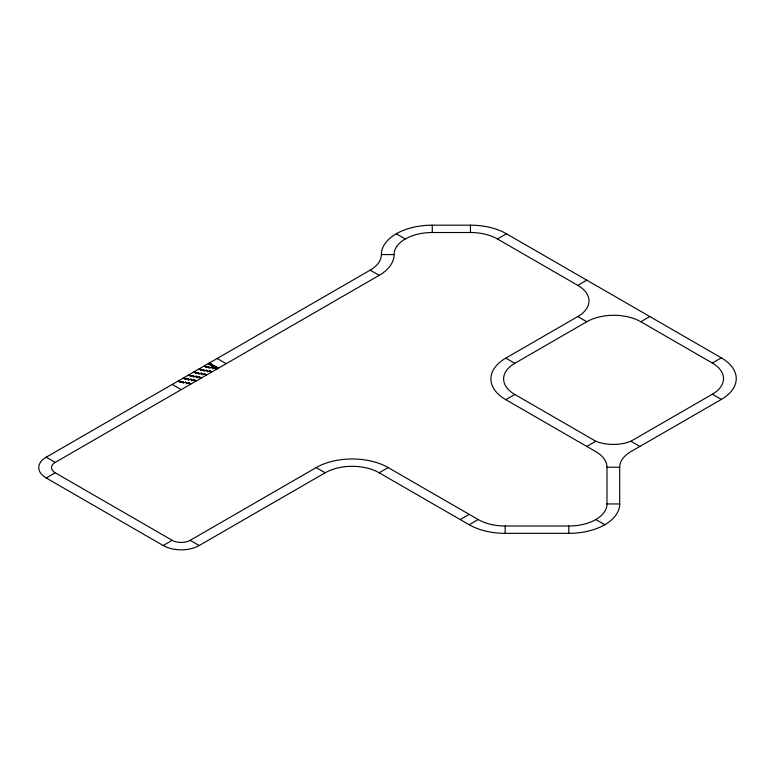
<?xml version="1.0" encoding="UTF-8"?>
<svg xmlns="http://www.w3.org/2000/svg" width="775" height="775" viewBox="0 0 775 775"><rect width="100%" height="100%" fill="white"/><g stroke="black" fill="none" stroke-linecap="round" stroke-linejoin="round"><path stroke-width="1.16" d="M46.209 457.192L370.179 270.155A38.178 22.039 0 0 0 381.358 254.568A50.908 29.392 0 0 1 432.266 225.176L470.454 225.176A50.908 29.392 0 0 1 506.453 233.779L721.341 357.847A50.908 29.392 0 0 1 721.341 399.416L630.898 451.631A38.178 22.039 0 0 0 619.709 467.218L619.709 503.953A50.908 29.392 0 0 1 568.802 533.345L505.164 533.345A50.908 29.392 0 0 1 469.175 524.743L379.178 472.779A38.178 22.039 0 0 0 325.18 472.779L199.194 545.523A25.449 14.696 0 0 1 163.196 545.523L46.209 477.981A25.449 14.696 0 0 1 46.209 457.192L55.209 462.394L379.178 275.348A50.908 29.392 0 0 0 394.088 254.568A38.178 22.039 0 0 1 432.266 232.519L470.454 232.519A38.178 22.039 0 0 1 497.453 238.981L577.801 285.365L586.801 280.172M208.756 363.998L209.88 363.349M209.318 364.327L210.442 363.678M209.88 364.647L211.003 363.998M210.442 364.977L211.565 364.327M211.003 365.296L212.127 364.647M211.565 365.626L212.689 364.977M212.127 365.945L213.251 365.296M212.689 366.275L213.813 365.626M213.251 366.594L214.375 365.945M213.813 366.924L214.946 366.275M214.375 367.243L215.508 366.594M214.946 367.573L216.07 366.924M215.508 367.892L216.632 367.243M216.07 368.222L217.194 367.573M216.632 368.542L217.756 367.892M46.209 477.981L55.209 472.779L172.195 540.33A12.729 7.343 0 0 0 190.195 540.33L316.181 467.587A50.908 29.392 0 0 1 388.178 467.587L478.175 519.541A38.178 22.039 0 0 0 505.164 526.002L568.802 526.002A38.178 22.039 0 0 0 606.98 503.953L619.709 503.953M497.453 238.981L506.453 233.779M163.196 545.523L172.195 540.33M606.98 503.953L606.98 467.218A38.178 22.039 0 0 0 595.801 451.631L505.813 399.677A50.908 29.392 0 0 1 505.813 358.108L577.801 316.539L586.801 321.741A38.178 22.039 0 0 1 640.799 321.741L712.341 363.039L721.341 357.847M505.813 358.108L514.803 363.301L586.801 321.741M379.178 472.779L388.178 467.587M505.813 399.677L514.803 394.475L595.801 441.237A30.632 17.689 0 0 0 630.898 441.237L712.341 394.213L721.341 399.416M640.799 321.741L649.799 316.539M460.176 519.541L469.175 514.348M586.801 446.439L595.801 441.237M469.175 524.743L478.175 519.541M381.358 254.568L394.088 254.568M606.98 467.218L619.709 467.218M396.277 233.779L405.277 238.981M370.179 270.155L379.178 275.348M630.898 441.237L639.898 446.439M595.801 519.541L604.8 524.743M217.194 358.476L226.193 363.678M209.318 363.02L218.318 368.222M208.756 363.349L217.756 368.542M208.194 363.678L217.194 368.871M172.195 384.458L181.195 389.651M316.181 467.587L325.18 472.779M190.195 540.33L199.194 545.523M568.802 526.002L568.802 533.345M505.164 526.002L505.164 533.345M470.454 225.176L470.454 232.519M432.266 225.176L432.266 232.519M577.801 285.365A38.178 22.039 0 0 1 577.801 316.539M712.341 363.039A38.178 22.039 0 0 1 712.341 394.213M514.803 394.475A38.178 22.039 0 0 1 514.803 363.301M55.209 472.779A12.729 7.343 0 0 1 55.209 462.394M178.947 380.816L177.93 381.407L178.947 381.077L180.294 381.862L179.732 382.443L180.749 381.862L178.947 380.816M184.121 377.832L183.103 378.413L184.121 378.093L185.467 378.868L184.905 379.459L185.922 378.868L184.121 377.832M189.294 374.848L188.286 375.429L189.294 375.1L190.64 375.885L190.078 376.466L191.096 375.885L189.294 374.848M194.467 371.855L193.459 372.446L194.467 372.116L195.823 372.891L195.252 373.482L196.269 372.891L194.467 371.855M199.64 368.871L198.632 369.452L199.64 369.132L200.996 369.907L200.434 370.489L201.442 369.907L199.64 368.871M204.813 365.877L203.806 366.468L204.813 366.139L206.169 366.924L205.608 367.505L206.615 366.924L204.813 365.877M182.319 381.465L181.311 382.056L182.319 381.726L183.665 382.511L183.103 383.092L184.121 382.511L182.319 381.465M187.492 378.481L186.484 379.062L187.492 378.743L188.848 379.517L188.286 380.108L189.294 379.517L187.492 378.481M192.665 375.497L191.657 376.078L192.665 375.749L194.021 376.534L193.459 377.115L194.467 376.534L192.665 375.497M197.848 372.504L196.831 373.095L197.848 372.765L199.194 373.55L198.632 374.131L199.64 373.55L197.848 372.504M203.021 369.52L202.004 370.101L203.021 369.782L204.368 370.557L203.806 371.138L204.813 370.557L203.021 369.52M208.194 366.527L207.177 367.118L208.194 366.788L209.541 367.573L208.979 368.154L209.996 367.573L208.194 366.527M185.69 382.114L184.682 382.705L185.69 382.375L187.046 383.16L186.484 383.741L187.492 383.16L185.69 382.114M190.873 379.13L189.856 379.711L190.873 379.392L192.219 380.167L191.657 380.757L192.665 380.167L190.873 379.13M196.046 376.146L195.029 376.728L196.046 376.408L197.392 377.183L196.831 377.764L197.848 377.183L196.046 376.146M201.219 373.153L200.202 373.744L201.219 373.414L202.566 374.199L202.004 374.78L203.021 374.199L201.219 373.153M206.392 370.169L205.385 370.75L206.392 370.431L207.739 371.206L207.177 371.797L208.194 371.206L206.392 370.169M211.565 367.185L210.558 367.767L211.565 367.437L212.922 368.222L212.35 368.803L213.367 368.222L211.565 367.185M189.071 382.772L188.054 383.354L189.071 383.024L190.417 383.809L189.856 384.39L190.873 383.809L189.071 382.772M194.244 379.779L193.227 380.36L194.244 380.041L195.591 380.816L195.029 381.407L196.046 380.816L194.244 379.779M199.417 376.795L198.41 377.377L199.417 377.057L200.764 377.832L200.202 378.413L201.219 377.832L199.417 376.795M204.59 373.802L203.583 374.393L204.59 374.063L205.947 374.848L205.385 375.429L206.392 374.848L204.59 373.802M209.763 370.818L208.756 371.399L209.763 371.08L211.12 371.855L210.558 372.446L211.565 371.855L209.763 370.818M214.946 367.834L213.929 368.416L214.946 368.086L216.293 368.871L215.731 369.452L216.738 368.871L214.946 367.834"/></g></svg>
